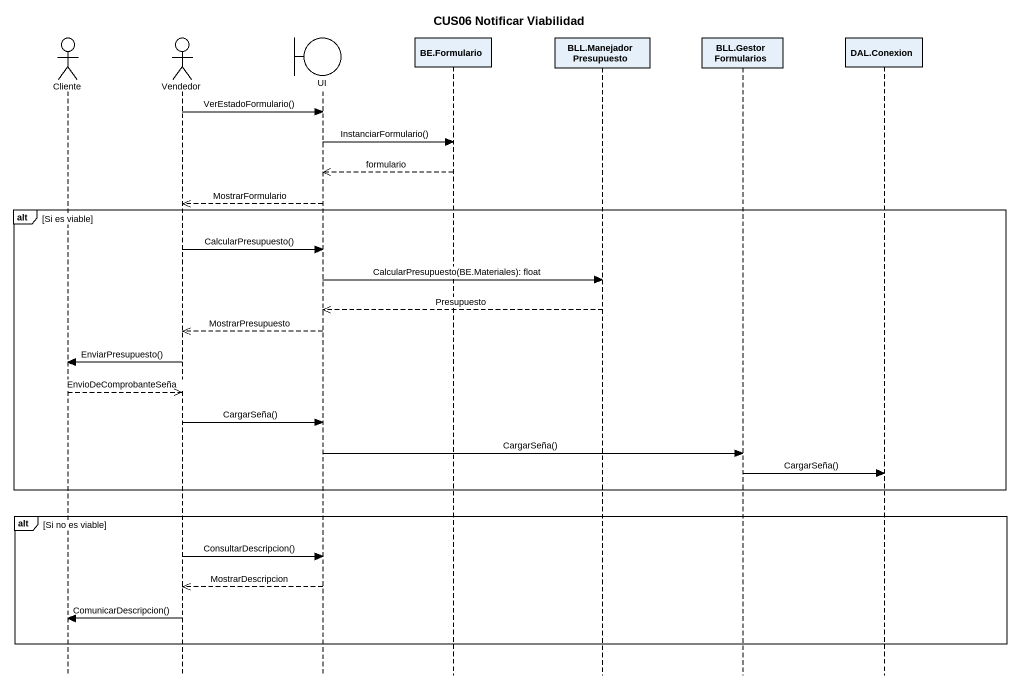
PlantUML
@startuml
title CUS06 Notificar Viabilidad
hide footbox
actor Cliente
actor Vendedor
boundary UI
participant "BE.Formulario" as BE_Formulario
participant "BLL.ManejadorPresupuesto" as BLL_ManejadorPresupuesto
participant "BLL.GestorFormularios" as BLL_GestorFormularios
participant "DAL.Conexion" as DAL_Conexion

Vendedor -> UI : VerEstadoFormulario()
UI -> BE_Formulario : InstanciarFormulario()
BE_Formulario -->> UI : formulario
UI -->> Vendedor : MostrarFormulario
alt Si es viable
  Vendedor -> UI : CalcularPresupuesto()
  UI -> BLL_ManejadorPresupuesto : CalcularPresupuesto(BE.Materiales): float
  BLL_ManejadorPresupuesto -->> UI : Presupuesto
  UI -->> Vendedor : MostrarPresupuesto
  Vendedor -> Cliente : EnviarPresupuesto()
  Cliente -->> Vendedor : EnvioDeComprobanteSeña
  Vendedor -> UI : CargarSeña()
  UI -> BLL_GestorFormularios : CargarSeña()
  BLL_GestorFormularios -> DAL_Conexion : CargarSeña()
end
alt Si no es viable
  Vendedor -> UI : ConsultarDescripcion()
  UI -->> Vendedor : MostrarDescripcion
  Vendedor -> Cliente : ComunicarDescripcion()
end
@enduml
